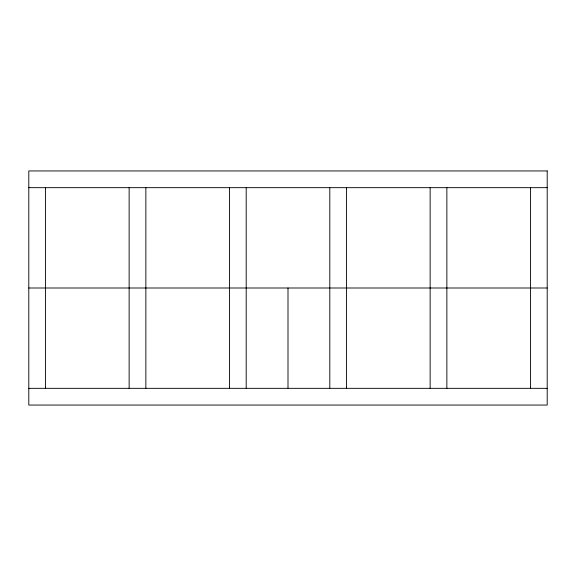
<?xml version="1.0" encoding="UTF-8"?>
<svg xmlns="http://www.w3.org/2000/svg" width="576" height="576" viewBox="0 0 576 576"><rect width="100%" height="100%" fill="white"/><g stroke="black" fill="none" stroke-linecap="round" stroke-linejoin="round"><path stroke-width="0.86" d="M28.8 187.668L547.2 187.668M28.8 288L547.2 288M28.8 388.332L547.2 388.332M530.474 187.668L530.474 388.332M446.868 187.668L446.868 388.332M430.142 187.668L430.142 388.332M346.529 187.668L346.529 388.332M329.803 187.668L329.803 388.332M288 288L288 388.08M246.197 187.668L246.197 388.332M229.471 187.668L229.471 388.332M145.858 187.668L145.858 388.332M129.132 187.668L129.132 388.332M45.526 187.668L45.526 388.332M547.2 170.942L28.8 170.942L28.8 405.058L547.2 405.058L547.2 170.942"/></g></svg>
